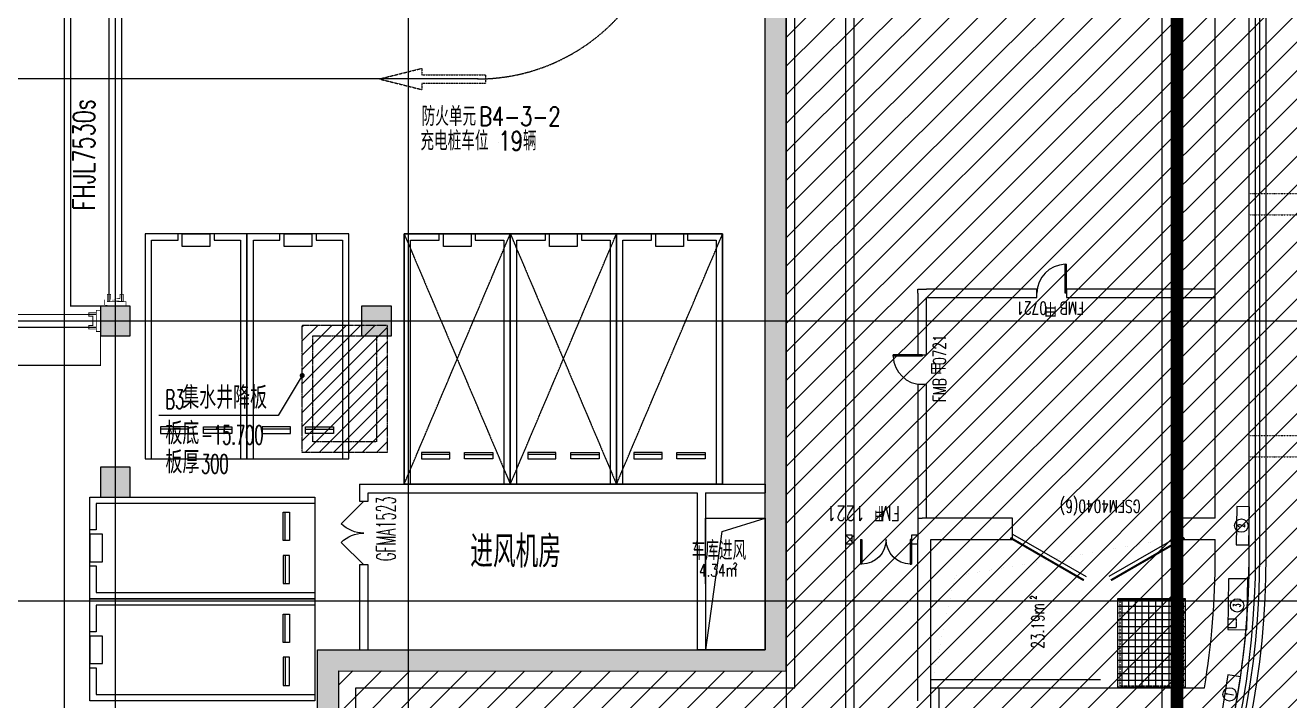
# Model space of a CAD drawing. Extents: x -12047294 to -5625356, y -1456591 to -622873.
# Drawn here: x -5742010 to -5712237, y -743274 to -727359 of the extents above; entities that cross this region are included whole.
import ezdxf
from ezdxf.enums import TextEntityAlignment as Align
from ezdxf.xclip import XClip

# ---------------------------------------------------------------- set-up
doc = ezdxf.new("R2010")
doc.units = 0
doc.header["$LTSCALE"] = 10
doc.header["$MEASUREMENT"] = 0
doc.header["$XCLIPFRAME"] = 2
for name, pattern in [('__DASH', [0.35, 0.25, -0.1]), ('_虚线L', [0.375, 0.25, -0.125]), ('CONTINOUS', [0]), ('DASH', [0.35, 0.25, -0.1]), ('DASHDOT', [1, 0.5, -0.25, 0, -0.25]), ('DASHED', [0.75, 0.5, -0.25]), ('DIVIDE2', [0.625, 0.25, -0.125, 0, -0.125, 0, -0.125]), ('DOTE', [2.4200000000000004, 2, -0.2, 0.02, -0.2])]:
    doc.linetypes.add(name, pattern=pattern)
for name, color, linetype in [('A-15-PKNG-普通车位', 162, 'Continuous'), ('A-15-PKNG-机械车位', 136, 'Continuous'), ('A-COLUMN', 10, 'Continuous'), ('A-COLUMNH', 252, 'Continuous'), ('A-DECORATIVE_装饰板_', 191, 'Continuous'), ('A-DIMLEAD', 130, 'Continuous'), ('A-DITCH_路边沟_', 154, 'Continuous'), ('A-DOORWIN', 151, 'Continuous'), ('A-HOLE', 30, 'Continuous'), ('A-LINE_车行道边线_', 6, 'Continuous'), ('A-STRUCTURE_结构线_', 40, 'CONTINOUS'), ('A-TEXTDOOR', 181, 'Continuous'), ('A-TextRoom', 7, 'Continuous'), ('A-TEXTROOM-AREA', 33, 'Continuous'), ('A-TEXTROOM-报建', 210, 'Continuous'), ('A-TK', 7, 'Continuous'), ('A-WALL', 2, 'Continuous'), ('A-WINDOW_建筑门窗_', 4, 'Continuous'), ('A-卷帘垂壁', 151, 'Continuous'), ('A-吊板', 73, 'DASH'), ('A-车行线', 144, 'DASH'), ('A-风道', 150, 'DASH'), ('A用地红线', 10, 'Continuous'), ('CX-疏散标志指示牌', 120, 'DASH'), ('DOTE', 9, 'DOTE'), ('PUB_HATCH', 252, 'Continuous'), ('S-1灭火器', 4, 'Continuous'), ('S-2消火栓', 6, 'Continuous'), ('S-3泡沫水喷雾', 1, 'Continuous'), ('SPACE', 7, 'Continuous'), ('TF-预留孔', 4, '__DASH'), ('WALL-外', 1, 'Continuous'), ('WINDOW', 4, 'Continuous'), ('WINDOW_TEXT', 135, 'Continuous'), ('给排水提资20181024', 4, 'Continuous'), ('集水沟', 3, 'Continuous')]:
    doc.layers.add(name, color=color, linetype=linetype)
doc.styles.add('_TCH_DIM', font='tjromans.shx', dxfattribs={"width": 0.8, "bigfont": 'tjhztxt.shx'})
doc.styles.add('_TCH_SPACE', font='tjromans.shx', dxfattribs={"height": 5, "bigfont": 'tjhztxt.shx'})
doc.styles.add('_TCH_WINDOW', font='tjromans.shx', dxfattribs={"width": 0.7, "height": 3.5, "bigfont": 'tjhztxt.shx'})
doc.styles.add('SMEDI', font='simplex.shx', dxfattribs={"width": 0.75, "bigfont": 'tjhts.shx'})
doc.styles.add('注解汉字', font='tjromans.shx', dxfattribs={"width": 0.75, "bigfont": 'tjhztxt.shx'})

# ---------------------------------------------------------------- blocks, each defined once
blk = doc.blocks.new('dsadwq$56565')
at = {"layer": 'A-卷帘垂壁', "color": 4, "linetype": 'DASHED', "const_width": 29.99999999999999}
for points in [[(-5476352.410001309, -726523.4281563414), (-5477212.019687376, -726523.354945223), (-5477212.800314902, -733973.3732470609), (-5476352.410001192, -733973.4281580877)], [(-5483712.409928602, -734513.43326815), (-5483712.48313972, -735373.0429542173), (-5476512.464839636, -735373.8235817299), (-5476512.409928609, -734513.4332680178)]]:
    blk.add_lwpolyline(points, dxfattribs=at)
at = {"layer": 'A-卷帘垂壁', "color": 4, "linetype": 'DASHED', "extrusion": (3.91900882e-08, 0, 0.9999999999999992), "const_width": 29.99999999999999}
for points in [[(-5476312.410001253, -726623.4281573882), (-5476312.410001265, -733873.4281580951)], [(-5476012.410001252, -726623.428155305), (-5476012.410001472, -733873.4281580951)]]:
    blk.add_lwpolyline(points, dxfattribs=at)
at = {"layer": 'A-卷帘垂壁', "color": 4, "linetype": 'DASHED', "extrusion": (3.91900882e-08, 0, 0.9999999999999992), "const_width": 18}
for points in [[(-5475912.410001264, -733873.4281563592), (-5476412.410001263, -733873.4281598312), (-5476412.410001264, -733973.428159831), (-5475912.410001264, -733973.4281563571)], [(-5475972.410001264, -733873.4281580951), (-5475972.410001264, -733698.4281580951), (-5476052.410001265, -733698.4281580959), (-5476052.410001265, -733793.4281580951), (-5476272.410001265, -733793.4281580942), (-5476272.410001264, -733698.4281580942), (-5476352.410001265, -733698.4281580942), (-5476352.410001266, -733873.4281580951)]]:
    blk.add_lwpolyline(points, close=True, dxfattribs=at)
at = {"layer": 'A-卷帘垂壁', "color": 4, "linetype": 'DASHED', "extrusion": (0, 3.91900882e-08, 0.9999999999999992), "const_width": 29.99999999999999}
for points in [[(-5483612.409929638, -734173.4332680933), (-5476612.409928602, -734173.4332682991)], [(-5483612.409927555, -734473.4332680942), (-5476612.409928602, -734473.4332680913)]]:
    blk.add_lwpolyline(points, dxfattribs=at)
at = {"layer": 'A-卷帘垂壁', "color": 4, "linetype": 'DASHED', "extrusion": (0, 3.91900882e-08, 0.9999999999999992), "const_width": 18}
for points in [[(-5476612.409928602, -734133.4332680913), (-5476787.409928602, -734133.4332680913), (-5476787.409928602, -734213.4332680913), (-5476692.409928602, -734213.4332680922), (-5476692.409928602, -734433.4332680922), (-5476787.409928602, -734433.4332680905), (-5476787.409928602, -734513.4332680913), (-5476612.409928602, -734513.4332680922)], [(-5476612.409930338, -734073.4332680905), (-5476612.409926866, -734573.4332680895), (-5476512.409926867, -734573.4332680905), (-5476512.409930339, -734073.4332680905)]]:
    blk.add_lwpolyline(points, close=True, dxfattribs=at)
at = {"layer": 'A-TEXTDOOR', "color": 4, "style": '_TCH_WINDOW', "width": 0.7058823529411766}
blk.add_text('FHJL7530s', height=509.9999999999998, rotation=90, dxfattribs=at).set_placement((-5476648.612328242, -731720.08249236, -4.02088131612e-05))
blk = doc.blocks.new('car-0')
for p, q in [((-1.164153e-10, -5299.999999998138, -99.99999999999872), (-1.164153e-10, 2.7939677e-09, -99.99999999999872)), ((-1.164153e-10, 2.7939677e-09, -99.99999999999872), (2400.000000000815, 1.8626451e-09, -99.99999999999872)), ((2400.000000000815, 1.8626451e-09, -99.99999999999872), (2399.999999999884, -5299.999999997206, -99.99999999999872)), ((149.9999985041795, -2.4707987905e-06, -99.99999999999872), (149.9999985051108, -5150.00000247173, -99.99999999999872)), ((2249.99999850418, -5150.00000247173, -99.99999999999872), (2249.99999850418, -2.4707987905e-06, -99.99999999999872)), ((359.9999985060422, -750.0000024707988, -99.99999999999872), (359.9999985051109, -600.0000024707987, -99.99999999999872)), ((359.9999985051109, -600.0000024707987, -99.99999999999872), (1024.999998506042, -600.0000024717301, -99.99999999999872)), ((1024.999998505111, -700.0000024726614, -99.99999999999872), (359.9999985051109, -700.0000024726614, -99.99999999999872)), ((1024.999998506042, -750.0000024707988, -99.99999999999872), (359.9999985060422, -750.0000024707988, -99.99999999999872)), ((1024.999998506042, -600.0000024717301, -99.99999999999872), (1024.999998506042, -750.0000024707988, -99.99999999999872)), ((2040.726919586654, -600.0000024717301, -99.99999999999872), (1375.726919586654, -600.0000024717301, -99.99999999999872)), ((1375.726919586654, -600.0000024717301, -99.99999999999872), (1375.726919585722, -750.0000024707988, -99.99999999999872)), ((1375.726919585722, -700.0000024726614, -99.99999999999872), (2040.726919585722, -700.0000024717302, -99.99999999999872)), ((1375.726919585722, -750.0000024707988, -99.99999999999872), (2040.726919586654, -750.0000024717302, -99.99999999999872)), ((2040.726919586654, -750.0000024717302, -99.99999999999872), (2040.726919586654, -600.0000024717301, -99.99999999999872)), ((875.3634590458822, -5000.000002470798, -99.99999999999872), (875.3634590458822, -5300.00000247173, -99.99999999999872)), ((1525.363459045882, -5000.000002470798, -99.99999999999872), (875.3634590458822, -5000.000002470798, -99.99999999999872)), ((1525.363459045882, -5300.00000247173, -99.99999999999872), (1525.363459045882, -5000.000002470798, -99.99999999999872)), ((2399.999999999884, -5299.999999997206, -99.99999999999872), (-1.164153e-10, -5299.999999998138, -99.99999999999872)), ((149.9999985051108, -5150.00000247173, -99.99999999999872), (775.3634590458822, -5150.000002470799, -99.99999999999872)), ((775.3634590458822, -5150.000002470799, -99.99999999999872), (775.363459044951, -5299.99999999907, -99.99999999999872)), ((875.3634590458822, -5300.00000247173, -99.99999999999872), (1525.363459045882, -5300.00000247173, -99.99999999999872)), ((1625.363459045882, -5300.000002470799, -99.99999999999872), (1625.363459046814, -5150.00000247173, -99.99999999999872)), ((1625.363459046814, -5150.00000247173, -99.99999999999872), (2249.99999850418, -5150.00000247173, -99.99999999999872))]:
    blk.add_line(p, q)
blk = doc.blocks.new('二层机械车库')
at = {"layer": 'A-15-PKNG-机械车位'}
for p, q in [((-1.0263174772e-06, -100.0000304556452), (1.0384246707e-06, -7600.000030454715)), ((-3.7252903e-09, -100), (5899.999999997206, -100.0000609112903)), ((-2.75848433375e-05, -2600.000000000932), (-3.7252903e-09, -100)), ((5899.999909906648, -100.0000304556452), (-1.0263174772e-06, -100.0000304556452)), ((5750.000000746922, -250.0000606831163), (7.459893823e-07, -250.000001495704)), ((5749.999993568287, -924.6366001414134), (5750.000000746922, -250.0000606831163)), ((5899.999911971391, -7600.000030454715), (5899.999909906648, -100.0000304556452)), ((5899.999999997206, -100.0000609112903), (5899.999972415157, -2600.000060910359)), ((749.9999983413145, -510.2730890335514), (599.9999983413145, -510.2730873096734)), ((599.9999983413145, -510.2730873096734), (599.9999906988813, -1175.273087309673)), ((699.9999907026069, -1175.273088459857), (699.9999983450398, -510.2730884607881)), ((749.9999906988813, -1175.273089033551), (749.9999983413145, -510.2730890335514)), ((599.9999906988813, -1175.273087309673), (749.9999906988813, -1175.273089033551)), ((5899.999992419965, -1024.636601865291), (5599.999992419034, -1024.636598417535)), ((5599.999992419034, -1024.636598417535), (5599.999984948897, -1674.636598417535)), ((5899.999993568286, -924.6366018662227), (5749.999993568287, -924.6366001414134)), ((5899.999984948895, -1674.636601866223), (5899.999992419965, -1024.636601865291)), ((599.9999790256843, -2190.000008391217), (599.9999866681172, -1525.000008391216)), ((599.9999866681172, -1525.000008391216), (749.9999866681172, -1525.000010116026)), ((699.9999866718426, -1525.000009542331), (699.9999790294095, -2190.0000095414)), ((749.9999866681172, -1525.000010116026), (749.9999790247529, -2190.000010115094)), ((5599.999984948897, -1674.636598417535), (5899.999984948895, -1674.636601866223)), ((5749.999976612627, -2450.000060682185), (5749.999983799644, -1774.636600142345)), ((5749.999983799644, -1774.636600142345), (5899.99998132605, -1774.636601866223)), ((749.9999790247529, -2190.000010115094), (599.9999790256843, -2190.000008391217)), ((-5.83278015256e-05, -5099.999939090107), (-3.07457521558e-05, -2599.999939089176)), ((-2.33873724937e-05, -2450.000001496635), (5749.999976612627, -2450.000060682185)), ((-3.07457521558e-05, -2599.999939089176), (5899.999969254248, -2600.000000000466)), ((5899.999972415157, -2600.000060910359), (-2.75848433375e-05, -2600.000000000932)), ((5899.999969254248, -2600.000000000466), (5899.999941672198, -5099.999999999535)), ((5749.999970003963, -2749.999999772292), (-2.99960374832e-05, -2749.99994058488)), ((5749.999962825328, -3424.636539230589), (5749.999970003963, -2749.999999772292)), ((749.9999675983563, -3010.273028122727), (599.9999675983562, -3010.273026398849)), ((599.9999675983562, -3010.273026398849), (599.9999599568545, -3675.273026398849)), ((699.9999599596484, -3675.273027549032), (699.9999676020816, -3010.273027549964)), ((749.9999599568546, -3675.273028122727), (749.9999675983563, -3010.273028122727)), ((5899.999961677006, -3524.636540954467), (5599.999961677006, -3524.636537506711)), ((5599.999961677006, -3524.636537506711), (5599.999954205938, -4174.63653750671)), ((5899.99996282533, -3424.636540955398), (5749.999962825328, -3424.636539230589)), ((5899.999954205938, -4174.636540955398), (5899.999961677006, -3524.636540954467)), ((599.9999599568545, -3675.273026398849), (749.9999599568546, -3675.273028122727)), ((599.9999482827261, -4689.999947480392), (599.9999559251592, -4024.999947480392)), ((599.9999559251592, -4024.999947480392), (749.9999559260906, -4024.999949205201)), ((699.9999559288844, -4024.999948631506), (699.9999482864514, -4689.999948630575)), ((749.9999559260906, -4024.999949205201), (749.9999482827261, -4689.99994920427)), ((5599.999954205938, -4174.63653750671), (5899.999954205938, -4174.636540955398)), ((5749.999945869669, -4949.99999977136), (5749.999953056686, -4274.63653923152)), ((5749.999953056686, -4274.63653923152), (5899.999950583093, -4274.636540955396)), ((749.9999482827261, -4689.99994920427), (599.9999482827261, -4689.999947480392)), ((-5.41303306818e-05, -4949.999940585812), (5749.999945869669, -4949.99999977136)), ((5899.999941672198, -5099.999999999535), (-5.83278015256e-05, -5099.999939090107)), ((-6.14887103438e-05, -5099.999999999068), (5899.999938511291, -5100.000060910359)), ((-8.90707597136e-05, -7600), (-6.14887103438e-05, -5099.999999999068)), ((5749.999939261936, -5250.000060682185), (-6.07389956713e-05, -5250.000001494773)), ((5749.9999320833, -5924.636600140482), (5749.999939261936, -5250.000060682185)), ((5899.999938511291, -5100.000060910359), (5899.999910930173, -7600.000060909428)), ((749.999936855398, -5510.273089032621), (599.999936855398, -5510.273087308743)), ((599.999936855398, -5510.273087308743), (599.9999292138964, -6175.273087308741)), ((699.9999292166902, -6175.273088458925), (699.9999368600547, -5510.273088459857)), ((749.9999292138963, -6175.273089032621), (749.999936855398, -5510.273089032621)), ((5899.9999320833, -5924.636601865291), (5749.9999320833, -5924.636600140482)), ((599.9999292138964, -6175.273087308741), (749.9999292138963, -6175.273089032621)), ((5899.99993093405, -6024.636601864361), (5599.99993093405, -6024.636598416604)), ((5599.99993093405, -6024.636598416604), (5599.999923462979, -6674.636598416604)), ((5899.999923463911, -6674.636601865292), (5899.99993093405, -6024.636601864361)), ((599.9999175397678, -7190.000008390284), (599.9999251831323, -6525.000008390284)), ((599.9999251831323, -6525.000008390284), (749.9999251831323, -6525.000010115094)), ((699.9999251859263, -6525.0000095414), (699.9999175444244, -7190.000009540468)), ((749.9999251831323, -6525.000010115094), (749.9999175397679, -7190.000010114162)), ((5599.999923462979, -6674.636598416604), (5899.999923463911, -6674.636601865292)), ((5749.999915127642, -7450.000060681253), (5749.99992231466, -6774.636600141414)), ((5749.99992231466, -6774.636600141414), (5899.999919841066, -6774.636601865292)), ((749.9999175397679, -7190.000010114162), (599.9999175397678, -7190.000008390284)), ((-8.48732888699e-05, -7450.000001495704), (5749.999915127642, -7450.000060681253)), ((5899.999910930173, -7600.000060909428), (-8.90707597136e-05, -7600)), ((1.0384246707e-06, -7600.000030454715), (5899.999911971391, -7600.000030454715))]:
    blk.add_line(p, q, dxfattribs=at)
at = {"layer": 'A-15-PKNG-机械车位', "linetype": 'DASH'}
for p, q in [((2.44220718741e-05, -2600.000000000932), (5900, -100.0000609112903)), ((5899.999972417951, -5100.000060910359), (0, -2600)), ((2.44220718741e-05, -5100.000000000932), (5900, -2600.00006091129)), ((5899.999972417951, -7600.000060910359), (0, -5100)), ((2.44220718741e-05, -7600.000000000931), (5900, -5100.000060911289))]:
    blk.add_line(p, q, dxfattribs=at)
blk = doc.blocks.new('dFASDWA$Wfdf3')
at = {"layer": 'A-15-PKNG-普通车位', "xscale": -1, "rotation": 180}
for p in [(2148510.657194982, -2200.011072469409, 100.0000000000411), (2150910.657194986, -2200.011072469293, 100.0000000000411)]:
    blk.add_blockref('car-0', p, dxfattribs=at)
at = {"layer": 'A-15-PKNG-普通车位', "rotation": 270}
for p in [(2152510.657194999, -3100.00224891759, 99.99999999999872), (2152510.657194999, -5500.002248917589, 99.99999999999872)]:
    blk.add_blockref('car-0', p, dxfattribs=at)
at = {"layer": 'A-15-PKNG-机械车位', "xscale": -1, "rotation": 270}
blk.add_blockref('二层机械车库', (2162210.657360174, -2800.011044889922), dxfattribs=at)
blk = doc.blocks.new('fdfADQW$#fdF3R')
at = {"layer": 'A-COLUMNH'}
for points in [[(10200657.13430508, -2157709.363437673), (10201157.13421685, -2158209.375191572), (10201157.14051161, -2122509.099850811), (10200657.14059985, -2122009.09985096)], [(10190120.95971275, -2168318.522570663), (10190620.96675956, -2168818.170587509), (10190620.81712876, -2158209.127503932), (10190120.81007682, -2157709.115749866)], [(10190120.81007682, -2157709.115749866), (10190620.81712876, -2158209.127503932), (10201157.13421685, -2158209.375191572), (10200657.13430508, -2157709.363437673)]]:
    blk.add_hatch(color=256, dxfattribs=at).paths.add_polyline_path(points)
at = {"layer": 'WALL-外'}
for p, q in [((10200657.13430508, -2157709.363437673), (10200657.14059985, -2122009.09985096)), ((10201157.13421685, -2158209.375191572), (10201157.14051161, -2122509.099850811)), ((10190120.95971275, -2168318.522570663), (10190120.81007682, -2157709.115749866)), ((10190120.81007682, -2157709.115749866), (10200657.13430508, -2157709.363437673)), ((10190620.96675956, -2168818.170587509), (10190620.81712876, -2158209.127503932)), ((10190620.81712876, -2158209.127503932), (10201157.13421685, -2158209.375191572))]:
    blk.add_line(p, q, dxfattribs=at)
blk = doc.blocks.new('A$C08C4793D')
at = {"layer": 'A-车行线', "ltscale": 2}
for p, q in [((-0.0001189498580061, 2499.999979668996), (249.999881050142, 2499.999979668996)), ((249.999881050142, 2499.999979668996), (249.999881050142, -2.03311210498e-05)), ((583.3332143834559, 2499.999979668996), (833.3332143834558, 2499.999979668996)), ((583.3332143834559, 2499.999979668996), (583.3332143834559, -2.03311210498e-05)), ((249.999881050142, -2.03311210498e-05), (583.3332143834559, -2.03311210498e-05))]:
    blk.add_line(p, q, dxfattribs=at)
for points in [[(416.6665477167698, 4166.666646335507), (-0.0001189498580061, 2499.999979668996)], [(416.6665477167698, 4166.666646335507), (833.3332143834558, 2499.999979668996)]]:
    blk.add_lwpolyline(points, dxfattribs=at)
blk = doc.blocks.new('dASDASEWQ%$555443')
at = {"layer": 'A-车行线', "ltscale": 5}
for p, q in [((2426539.941656535, 6750.412827970927), (2391712.229235186, 6750.412802115083)), ((2427022.063314284, 5250.412827956256), (2427022.063314497, 5250.41282795649))]:
    blk.add_line(p, q, dxfattribs=at)
blk.add_arc((2426522.062686521, 11250.41282797232, 47.98606341935214), 4499.999999999999, 270, 359.9999999866596, dxfattribs=at)
at = {"layer": 'A-车行线', "extrusion": (0, 0, -1), "xscale": 0.6000060000660608, "yscale": 0.6000060000660608, "zscale": -0.6000060000660608, "rotation": 270}
blk.add_blockref('A$C08C4793D', (-2426713.27854241, 7000.408145864378, 204.1030841813687), dxfattribs=at)
blk = doc.blocks.new('水喷雾')
at = {"layer": 'CX-疏散标志指示牌'}
blk.add_lwpolyline([(-550, 450), (-550, 250), (-350, 250), (-350, 450), (-550, 450)], dxfattribs=at)
at = {"layer": 'S-3泡沫水喷雾'}
blk.add_lwpolyline([(-600, 0), (600, 0), (600, 450), (-600, 450)], close=True, dxfattribs=at)
blk.add_circle((-27.0201763510704, 241.4709748849273), 157.5, dxfattribs=at)
at = {"layer": 'S-3泡沫水喷雾', "style": 'SMEDI', "width": 1.071428571428571}
blk.add_text('3', height=169.0467390989841, dxfattribs=at).set_placement((-69.2818611258164, 156.9476053354352), (15.24150842367562, 156.9476053354352), align=Align.FIT)
blk = doc.blocks.new('灭火器')
at = {"layer": 'S-1灭火器'}
blk.add_lwpolyline([(-450, 0), (450, 0), (450, 300), (-450, 300)], close=True, dxfattribs=at)
blk.add_circle((1.433030754327774, 186.1360360011458), 157.5, dxfattribs=at)
at = {"layer": 'S-1灭火器', "style": 'SMEDI', "width": 1.928571428571429}
blk.add_text('1', height=179.9333980829149, dxfattribs=at).set_placement((-27.48483679471212, 96.16933695968835), (30.35089830336769, 96.16933695968835), align=Align.FIT)
blk = doc.blocks.new('消火栓')
at = {"layer": 'S-2消火栓'}
blk.add_lwpolyline([(-450, 0), (450, 0), (450, 300), (-450, 300)], close=True, dxfattribs=at)
blk.add_circle((1.433030724525452, 186.1360360011458), 157.5, dxfattribs=at)
at = {"layer": 'S-2消火栓', "style": 'SMEDI', "width": 1.071428571428571}
blk.add_text('2', height=169.0467390989841, dxfattribs=at).set_placement((-40.82865405022055, 101.6126664516538), (43.69471549927147, 101.6126664516538), align=Align.FIT)
blk = doc.blocks.new('$DorLib2D$00000002')
for p, q in [((-0.5, -1e-16), (-0.5000000000000007, 0.4875)), ((-0.4750000000000007, 0.4875), (-0.5000000000000007, 0.4875)), ((-0.475, 0), (-0.4750000000000007, 0.4875)), ((0.475, 0), (0.4750000000000007, 0.4875)), ((0.4750000000000007, 0.4875), (0.5000000000000007, 0.4875)), ((0.5, -1e-16), (0.5000000000000007, 0.4875)), ((-0.5, -1e-16), (-0.475, 0)), ((0.5, -1e-16), (0.475, 0))]:
    blk.add_line(p, q)
at = {"lineweight": 13}
for centre, start, end in [((-0.4875, 0), 0, 88.53071641864632), ((0.4875, 0), 91.46928358135372, 180)]:
    blk.add_arc(centre, 0.4875, start, end, dxfattribs=at)
blk = doc.blocks.new('$DorLib2D$00000207')
at = {"color": 0}
for p, q in [((-0.5000000000014211, 0.0312500000003011), (-0.0669872981058921, 0.2812500000022036)), ((0.5000000000075513, 0.0312500000017275), (0.0669872981120232, 0.2812500000036309))]:
    blk.add_line(p, q, dxfattribs=at)
at = {"color": 0, "const_width": 0.0125}
for points in [[(-0.5125000000014195, 0.0529006350949084), (-0.079487298105918, 0.3029006350968206)], [(0.5125000000075497, 0.0529006350963348), (0.07948729811205, 0.3029006350982462)]]:
    blk.add_lwpolyline(points, dxfattribs=at)
blk = doc.blocks.new('$DorLib2D$00000001')
for p, q in [((0.45, 0.975), (0.5000000000000002, 0.975)), ((0.45, 0), (0.45, 0.975)), ((0.5, 0), (0.5, 0.975)), ((0.5, 0), (0.45, 0))]:
    blk.add_line(p, q)
at = {"lineweight": 13}
blk.add_arc((0.475, 0), 0.975, 91.46928358135379, 180, dxfattribs=at)
blk = doc.blocks.new('FDFe23wdwd3234')
h = blk.add_hatch()
h.set_pattern_fill('NET', color=156, scale=50, angle=-89.9999999998118, style=0)
h.set_pattern_definition([(270, (346317.4588642856, -1447640.98959714), (158.75, 5.214731e-10), []), (360, (346317.4588642856, -1447640.98959714), (-5.21466e-10, 158.75), [])])
h.paths.add_polyline_path([(73599.32630601339, 10399.85097372951), (75199.3392619621, 10399.85097372206), (75199.339261977, 12499.83802112238), (73599.87048972957, 12500.25242040353)])
at = {"layer": 'A-DECORATIVE_装饰板_', "color": 156}
blk.add_lwpolyline([(56949.27717526072, -6400.140978231561, 0.4142236999320196), (76849.27977400832, 13499.8616547198), (76849.27975438349, 51724.02760562534)], format="xyb", dxfattribs=at)
at = {"layer": 'A-DITCH_路边沟_', "color": 156}
blk.add_lwpolyline([(77099.27974398246, 13499.84655792126), (77099.27972365728, 51724.01512814546)], dxfattribs=at)
blk.add_lwpolyline([(56949.27974130773, -6650.153454448562, 0.4142135625325925), (77099.27974398246, 13499.84655791754, 0.4142135625325925)], format="xyb", dxfattribs=at)
at = {"layer": 'A-LINE_车行道边线_', "color": 156}
blk.add_lwpolyline([(76949.27974398246, 13499.84655784117), (76949.27972365731, 51724.01512806536)], dxfattribs=at)
blk.add_lwpolyline([(56949.27974132263, -6500.153454448562, 0.4142135625325482), (76949.27974398246, 13499.84655784117)], format="xyb", dxfattribs=at)
at = {"layer": 'A-STRUCTURE_结构线_', "color": 156}
for p, q in [((65999.33926193973, 13899.85097291926), (65999.33926184662, 31000.44112113188)), ((67199.33926193975, 13899.85097292484), (67199.33926184662, 31000.44112113561)), ((75899.2797396984, 19700.44146136474), (75899.27973193862, 31000.44112093258)), ((76699.2797396984, 19700.44146177266), (76699.27973193862, 31000.4411213405)), ((67199.33926196955, 9199.850973733237), (67199.33926189505, 28099.85097372578)), ((68899.33926208131, 19700.44146156777), (68899.33926208131, 19800.44145923573)), ((68899.33926208131, 19800.44145923573), (69099.33926208131, 19800.44145923573)), ((68899.33926208131, 19700.44146156777), (68899.33926207387, 18249.85097533883)), ((71699.30949371867, 19800.44146167021), (69099.3392696064, 19800.44146164227)), ((69099.3392696064, 19800.44146164227), (69099.33926208131, 19800.44145923573)), ((71699.30949371867, 19600.44146160315), (71699.30949371867, 19800.44146167021)), ((75899.27973965369, 19800.44146164227), (72399.30949372612, 19800.44146167021)), ((72399.30949372612, 19800.44146167021), (72399.30949372612, 19600.44146160315)), ((75899.27974340133, 14399.85097384499), (75899.2797396984, 19700.44146136474)), ((76699.27974344604, 14199.85097394371), (76699.2797396984, 19700.44146177266)), ((69099.33926212601, 18249.85097533883), (69099.33926205896, 19600.44146161619)), ((69099.33926205896, 19600.44146161619), (71699.30949371867, 19600.44146160315)), ((72399.30949372612, 19600.44146160315), (75899.2797397431, 19600.44146161806)), ((68899.33926207387, 18249.85097533883), (69099.33926212601, 18249.85097533883)), ((69099.33926211856, 17549.85097411694), (68899.33926206641, 17549.85097412066)), ((68899.33926206641, 17549.85097412066), (68899.33926205896, 14399.85096509987)), ((69099.3392619919, 14399.85096509987), (69099.33926211856, 17549.85097411694)), ((68899.33926205896, 14399.85096509987), (68999.33926196955, 14399.85097374068)), ((68899.33926205896, 14399.85096509987), (68899.33926205151, 13899.85096487822)), ((71124.33925715648, 14399.85097379843), (68999.33926196955, 14399.85097374068)), ((71124.33925715648, 13899.85097380215), (71124.33925715648, 14399.85097379843)), ((75899.27974340133, 14399.85097384499), (75124.33925714903, 14399.85097385989)), ((75124.33925714903, 14399.85097385989), (75124.33925714903, 13899.85097380215)), ((67349.07190524321, 13999.85097317444), (67199.33926202916, 13999.85097294347)), ((67349.07190524321, 13799.85097275721), (67349.07190524321, 13999.85097317444)), ((68899.33926202916, 13999.85097294347), (68749.07190524321, 13999.85097317444)), ((68749.07190524321, 13999.85097317444), (68749.07190524321, 13799.85097275721)), ((76699.2797467541, 13499.50478135841), (76699.27974344604, 14199.85097394371)), ((65999.3392618876, 10399.85098497243), (65999.33926193973, 13899.85097291926)), ((67199.33926204406, 9199.850984935185), (67199.33926193975, 13899.85097292484)), ((67199.33926202916, 13799.8509729472), (67349.07190524321, 13799.85097275721)), ((68749.07190524321, 13799.85097275721), (68899.33926202916, 13799.8509729472)), ((68899.33926205151, 13899.85096487822), (68899.33926241657, 13899.85096487822)), ((68899.33926196955, 13899.85097292112), (68899.33926241657, 13899.85096487822)), ((68899.33926202916, 10099.85097361775), (68899.33926196955, 13899.85097292112)), ((69199.33926159702, 13899.85097377794), (71124.33925715648, 13899.85097380215)), ((69199.33926196955, 13899.85097292112), (69199.33926159702, 13899.85097377794)), ((69199.33926182799, 10399.85097374068), (69199.33926196955, 13899.85097292112)), ((75124.33925714903, 13899.85097380215), (75899.2797441613, 13899.85097377794)), ((75899.2797467541, 13499.50478094863), (75899.2797441613, 13899.85097377794)), ((55663.03705282323, 10399.85096866311), (61163.03530605696, 10399.85098486067)), ((55663.03705429099, 299.8509834376164), (55663.03705282323, 10399.85096866311)), ((61163.03530955872, 10399.85098486067), (65999.3392618876, 10399.85098497243)), ((69199.33926182799, 10399.85097374068), (75644.0509911608, 10399.85097372206))]:
    blk.add_line(p, q, dxfattribs=at)
blk.add_lwpolyline([(56949.27977101317, -6250.140978253912, 0.414223699931941), (76699.27977402322, 13499.85905871587), (76699.27975438349, 51724.02760554897)], format="xyb", dxfattribs=at)
blk.add_lwpolyline([(75399.3392619323, 13899.85097375558), (75899.27974371426, 13899.85097376303)], dxfattribs=at)
for centre, radius, start, end in [((56949.62150824628, 13499.5047712666), 18949.65823850733, 350.5856486910019, 0), ((56949.62150824628, 13499.5047712666), 19749.65823850843, 350.1814946723539, 0), ((56949.62150817177, 13499.50477126473), 19749.65823858145, 333.1538659442868, 350.1814946723539)]:
    blk.add_arc(centre, radius, start, end, dxfattribs=at)
at = {"layer": 'A-风道', "color": 156, "linetype": 'DIVIDE2'}
for p, q in [((76699.27976845017, 22049.87102556275), (80749.27971958928, 22049.87102760608)), ((76699.27976870352, 21549.87102556275), (81249.27971852385, 21549.87102785753)), ((76699.27969927901, 16350.04641686613), (86767.82741140388, 16350.04641810292)), ((76699.2797725629, 16349.87102547521), (78999.27977222763, 16349.87102663563)), ((76699.27969954723, 15850.04641686799), (78499.2797725629, 15850.04641708964)), ((76699.27977282368, 15849.87102547521), (78499.2797725629, 15849.87102638418))]:
    blk.add_line(p, q, dxfattribs=at)
at = {"layer": 'TF-预留孔', "color": 156, "const_width": 0.4}
blk.add_lwpolyline([(74799.3392619621, 13899.85097368108), (74799.3392619621, 10399.85097374441), (69199.33926196955, 10399.85097373323), (69199.33926196955, 13899.85097367363)], close=True, dxfattribs=at)
blk.add_lwpolyline([(69199.33926196955, 10399.85097373323), (69771.63043270072, 13036.77856088476), (74799.3392619621, 13899.85097368108)], dxfattribs=at)
at = {"layer": '给排水提资20181024', "color": 156, "ltscale": 0.5}
for p, q in [((67399.33926801197, 9199.850984972436), (67399.33926180191, 43700.44112250651)), ((67199.33926722221, 13799.85097296582), (67394.62758838943, 13999.85097306082)), ((67199.33926753514, 13999.85097305523), (67394.52050415987, 13799.850972977))]:
    blk.add_line(p, q, dxfattribs=at)
for points in [[(67399.33926801197, 9199.850984942632), (69199.33926196955, 9199.850984942632), (69199.339261977, 10599.85097377794), (73199.32601065747, 10599.85097373696)], [(69399.33926196955, 8999.850984942634), (69399.339261977, 10399.85097377049), (73199.32601065747, 10399.85097372951)]]:
    blk.add_lwpolyline(points, dxfattribs=at)
at = {"layer": '集水沟', "color": 156}
blk.add_lwpolyline([(73599.32630601339, 10399.85097372951), (75199.3392619621, 10399.85097372206), (75199.339261977, 12499.83802112238), (73599.87048972957, 12500.25242040353)], close=True, dxfattribs=at)
at = {"layer": '集水沟', "color": 156, "linetype": '_虚线L'}
blk.add_lwpolyline([(73649.3392619621, 10449.85097372951), (75149.3392619621, 10449.85097372206), (75149.339261977, 12449.85097372206), (73649.85753376594, 12450.23946780385), (73649.33910570852, 10449.247866333)], dxfattribs=at)
at = {"layer": 'A-WINDOW_建筑门窗_', "color": 156, "xscale": -1200, "yscale": 1200, "zscale": 200, "rotation": 180}
blk.add_blockref('$DorLib2D$00000002', (68149.07190538477, 13899.85097292484), dxfattribs=at)
at = {"layer": 'S-1灭火器', "color": 156, "rotation": 80.8493026289299}
blk.add_blockref('灭火器', (76420.6272701975, 10219.09936793195, 6989.431907431328), dxfattribs=at)
at = {"layer": 'S-2消火栓', "color": 156, "rotation": 89.15669053008652}
blk.add_blockref('消火栓', (76699.2793791797, 14221.10668301629), dxfattribs=at)
at = {"layer": 'S-3泡沫水喷雾', "color": 156, "rotation": 89.15669053008706}
blk.add_blockref('水喷雾', (76654.54479721002, 12369.0993681536, -794.3779093490139), dxfattribs=at)
at = {"layer": 'WINDOW', "color": 156, "xscale": 700, "yscale": 700, "zscale": 700}
blk.add_blockref('$DorLib2D$00000001', (72049.30949456802, 19700.44146156777), dxfattribs=at)
at = {"layer": 'WINDOW', "color": 156, "xscale": 700, "yscale": 700, "zscale": 700, "rotation": 90}
blk.add_blockref('$DorLib2D$00000001', (68999.33926205894, 17899.85097432369), dxfattribs=at)
at = {"layer": 'WINDOW', "color": 156}
ref = blk.add_blockref('$DorLib2D$00000207', (73124.33925722353, 14149.85097374068), dxfattribs=dict(at, xscale=4000, yscale=4000, zscale=-4000, rotation=180))
ref.add_attrib('A', 'GSFM4040(6)', (74144.33925722353, 14828.49608031334), dxfattribs={"layer": 'WINDOW_TEXT', "height": 297.5, "rotation": 180, "style": '_TCH_WINDOW', "width": 0.7058823529411766})
at = {"layer": 'SPACE', "color": 156, "style": '_TCH_SPACE', "width": 0.7058823529411766}
for s, height, p in [('2', 148.75, (71693.29612842016, 12486.68591343285)), ('23.19m', 297.5, (71868.29612842016, 11326.68591343285))]:
    blk.add_text(s, height=height, rotation=90, dxfattribs=at).set_placement(p)
at = {"layer": 'WINDOW_TEXT', "color": 156}
for s, height, rotation, style, width, p in [('0721', 297.5, 180, '_TCH_WINDOW', 0.7058823529411766, (71936.43715414964, 19495.54635667149)), ('FMB', 297.5, 180, '_TCH_WINDOW', 0.7058823529411766, (72812.18183500133, 19495.54635667149)), ('0721', 297.5, 90, '_TCH_WINDOW', 0.7058823529411766, (69554.23436695151, 18012.72331474768)), ('FMB', 297.5, 90, '_TCH_WINDOW', 0.7058823529411766, (69554.23436695151, 17136.97863389598)), ('1221', 350, 180, 'SMEDI', 0.75, (67651.21426192485, 14687.35097288573)), ('甲', 350, 180, 'SMEDI', 0.75, (68113.71426192485, 14687.35097288573)), ('FM', 350, 180, 'SMEDI', 0.75, (68481.21426192483, 14687.35097288573))]:
    blk.add_text(s, height=height, rotation=rotation, dxfattribs=dict(at, style=style, width=width)).set_placement(p)
at = {"layer": 'WINDOW_TEXT', "color": 156, "style": '_TCH_WINDOW'}
for rotation, p in [(180, (72182.18183500133, 19495.54635667149)), (90, (69554.23436695151, 17766.97863389598))]:
    blk.add_text('甲', height=337.5886524822695, rotation=rotation, dxfattribs=at).set_placement(p)
blk = doc.blocks.new('$DorLib2D$00000116')
at = {"color": 0}
for p, q in [((-0.4999999999999929, 7.1e-15), (-0.146446609406766, 0.353553390593234)), ((0.5000000000000071, 7.1e-15), (0.1464466094067731, 0.353553390593234))]:
    blk.add_line(p, q, dxfattribs=at)
for centre, radius, start, end in [((-0.4999999999984653, 4.832e-13), 0.4999999999984674, 0, 45), ((0.4999999999977512, 9.059e-13), 0.4999999999976599, 135, 180)]:
    blk.add_arc(centre, radius, start, end, dxfattribs=at)
blk = doc.blocks.new('_FZH')
blk.add_lwpolyline([(-0.5, -0.5), (0.5, -0.5), (0.5, 0.5), (-0.5, 0.5)], close=True)
at = {"layer": 'PUB_HATCH'}
blk.add_solid([(-0.5, -0.5), (0.5, -0.5), (-0.5, 0.5), (0.5, 0.5)], dxfattribs=at)

msp = doc.modelspace()

# ---------------------------------------------------------------- hatches: boundary and pattern name
at = {"layer": 'A-TEXTROOM-报建'}
h = msp.add_hatch(dxfattribs=at)
h.set_pattern_fill('ANSI31', color=156, scale=300)
h.set_pattern_definition([(45, (6459.619394076987, 6.519258000000002e-09), (-336.7596045400932, 336.7596045400933), [])])
edge = h.paths.add_edge_path(flags=16)
edge.add_arc((-5789890.132327908, -733372.8536264246), 19800.26091907911, 180.000016833296, 210.3318238795437)
edge.add_line((-5806980.038232072, -743372.1260324741), (-5798690.907261609, -743374.9611157838))
edge.add_arc((-5798679.070719592, -768353.958319008), 24979.00000765464, 71.82958844638591, 90.02715016320337, ccw=False)
edge.add_arc((-5798679.070721, -768353.9583170724), 24979.00000625385, 46.40636196379961, 71.82958844193843, ccw=False)
edge.add_arc((-5761511.422679141, -729209.4340286279), 29000.00000031417, 226.5507286022982, 235.7234438162405)
edge.add_line((-5777843.874263518, -753172.9693534138), (-5734626.487033113, -753172.359811897))
edge.add_line((-5734626.487033113, -753172.359811897), (-5734626.636527522, -742572.9868038807))
edge.add_line((-5734626.636527522, -742572.9868038807), (-5724090.313392124, -742573.2344917456))
edge.add_line((-5724090.313392124, -742573.2344917456), (-5724090.313392124, -706872.9591507564))
edge.add_line((-5724090.313392124, -706872.9591507564), (-5715090.371727741, -706872.9591508756))
edge.add_line((-5715090.371727741, -706872.9591508756), (-5715090.371727741, -697848.8849369201))
edge.add_arc((-5806750.55763579, -701974.8211650274), 91753.00011692576, 2.577337801971878, 4.963321135910387)
edge.add_arc((-5757072.824562837, -697881.7616733047), 41907.99999741253, 5.264520637321024, 17.98610178371848)
edge.add_arc((-5817479.256922604, -718426.1172133742), 105710.0000022338, 18.46725138437174, 21.43718532617446)
edge.add_arc((-5747881.983786687, -689052.1980597104), 30251.99999639568, 17.8262185800344, 40.55904766200953)
edge.add_arc((-5746701.096957909, -686704.3251357946), 27846.71451721909, 38.46829706095653, 72.8207540943742)
edge.add_arc((-5793741.701094583, -821555.8156701587), 170652.4493144849, 71.10420003610355, 72.75697790007004)
edge.add_line((-5743156.003848745, -658573.1610986205), (-5782091.305972605, -658573.1610986205))
edge.add_line((-5782091.305972605, -658573.1610986205), (-5782091.305972605, -664172.8504494192))
edge.add_line((-5782091.305972605, -664172.8504494192), (-5804290.405290081, -664172.8502521688))
edge.add_line((-5804290.405290081, -664172.8502521688), (-5804290.407255813, -680572.7724047886))
edge.add_line((-5804290.407255813, -680572.7724047886), (-5809690.40989393, -680572.771757445))
edge.add_line((-5809690.40989393, -680572.771757445), (-5809690.393246985, -733372.8594436708))
h.paths.add_polyline_path([(-5821993.283692228, -644043.684593948), (-5678940.272968142, -644043.684593948), (-5678940.272968142, -767193.6845939481), (-5821993.283692228, -767193.6845939481)])
at = {"layer": 'A-吊板'}
h = msp.add_hatch(dxfattribs=at)
h.set_pattern_fill('ANSI31', color=256, scale=150)
h.set_pattern_definition([(45, (-533914.1179796625, 3.608875e-09), (-168.3798022700466, 168.3798022700466), [])])
h.paths.add_polyline_path([(-5733489.805725485, -734423.2868496618), (-5733488.048189458, -737423.2863347399), (-5735488.047846261, -737424.4580254148), (-5735489.805382247, -734424.4585403184)])

# ---------------------------------------------------------------- linework, layer by layer
at = {"layer": 'A-DIMLEAD'}
for p, q in [((-5735489.11065415, -735610.314164609), (-5736057.67296498, -736550.9768671526)), ((-5736057.67296498, -736550.9768671526), (-5738868.131721742, -736550.9768671526))]:
    msp.add_line(p, q, dxfattribs=at)
at = {"layer": 'A-DIMLEAD', "const_width": 60}
msp.add_lwpolyline([(-5735473.592281138, -735584.639661711, 1), (-5735504.629027163, -735635.9886675067, 1)], format="xyb", close=True, dxfattribs=at)
at = {"layer": 'A-HOLE'}
msp.add_lwpolyline([(-5725989.749422065, -738973.4424543465), (-5724590.409549068, -738973.4424715161), (-5724590.319351606, -742073.433285563), (-5725989.659224603, -742073.4332683932)], close=True, dxfattribs=at)
msp.add_lwpolyline([(-5725989.659224603, -742073.4332683932), (-5725603.296857374, -739288.8879034728), (-5724590.499796612, -738973.4418352674)], dxfattribs=at)
at = {"layer": 'A-TEXTROOM-报建', "color": 156}
msp.add_lwpolyline([(-5809690.393246985, -733372.8594436708, 0.1331256542627177), (-5806980.038232072, -743372.1260324741), (-5798690.907261609, -743374.9611157838, -0.0795691308475972), (-5790889.512039929, -744620.5806209544, -0.1113870150094004), (-5781455.072801962, -750262.956769413, 0.0400449051483719), (-5777843.874263518, -753172.9693534138), (-5734626.487033113, -753172.359811897), (-5734626.636527522, -742572.9868038807), (-5724090.313392124, -742573.2344917456), (-5724090.313392124, -706872.9591507564), (-5715090.371727741, -706872.9591508756), (-5715090.371727741, -697848.8849369201, 0.0104111924108133), (-5715341.604827343, -694036.5356499018, 0.0555654500258358), (-5717212.807907319, -684941.1459226931, 0.0129595069009908), (-5719082.400257989, -679791.1240207318, 0.0995172697532255), (-5724898.442565002, -669381.3989734264, 0.1510235975209565), (-5738476.235587565, -660099.9802868391, 0.0072117289036897), (-5743156.003848745, -658573.1610986205), (-5782091.305972605, -658573.1610986205), (-5782091.305972605, -664172.8504494192), (-5804290.405290081, -664172.8502521688), (-5804290.407255813, -680572.7724047886), (-5809690.40989393, -680572.771757445)], format="xyb", close=True, dxfattribs=at)
at = {"layer": 'A-WALL'}
for p, q in [((-5734139.659188722, -738173.4369811778), (-5734139.659253583, -738573.4332516823)), ((-5734139.659188722, -738173.4369811778), (-5725989.712556664, -738173.441959884)), ((-5725989.712470602, -738173.4419598843), (-5724590.499588376, -738173.4434167348)), ((-5724590.499588376, -738173.4434167348), (-5724590.499796614, -738373.4434167346)), ((-5734139.659253583, -738573.4332516823), (-5733939.659253508, -738573.4332841055)), ((-5733939.659253508, -738573.4332841055), (-5733939.659221116, -738373.4371034324)), ((-5733939.659221116, -738373.4371034324), (-5726189.712678871, -738373.4418377401)), ((-5726189.712678871, -738373.4418377401), (-5726189.713419593, -742073.6533988385)), ((-5725989.712678939, -738373.4419598995), (-5725989.713419593, -742073.6534388773)), ((-5725989.712678939, -738373.4419598995), (-5724590.499796614, -738373.4434167346)), ((-5734139.65949676, -740073.4332510717), (-5734139.659821019, -742073.6652984187)), ((-5733939.659496697, -740073.4332834951), (-5734139.65949676, -740073.4332510717)), ((-5733939.659821019, -742073.665330842), (-5733939.659496697, -740073.4332834951)), ((-5734139.659821019, -742073.6652984187), (-5733939.659821019, -742073.665330842)), ((-5725989.713419593, -742073.6534388773), (-5726189.713419593, -742073.6533988385))]:
    msp.add_line(p, q, dxfattribs=at)
at = {"layer": 'A-吊板'}
for points in [[(-5733489.805725485, -734423.2868496618), (-5733488.048189458, -737423.2863347399), (-5735488.047846261, -737424.4580254148), (-5735489.805382247, -734424.4585403184)], [(-5733739.659221246, -734673.433268092), (-5733738.19460789, -737173.4328389759), (-5735238.194350492, -737174.3116069821), (-5735239.658963817, -734674.3120360845)]]:
    msp.add_lwpolyline(points, close=True, dxfattribs=at)
at = {"layer": 'A用地红线', "color": 14, "linetype": 'DASHDOT', "ltscale": 3, "const_width": 300, "elevation": -100}
msp.add_lwpolyline([(-5809890.251987768, -666374.4443311149, -0.414268526685015), (-5801889.636535033, -658373.5586065404), (-5734890.40551707, -658373.6019771376, -0.4142223235686626), (-5714889.65922141, -678373.4539170021), (-5714890.421004018, -745373.9030828082, -0.3336181910775695), (-5720657.685871593, -753056.6549300903, -0.0708226070285111), (-5722890.318044736, -753373.5706595313), (-5789889.549062682, -753373.5272889341, -0.4142223235686626), (-5809890.295358344, -733373.675349077), (-5809890.252036788, -666373.5534101481)], format="xyb", close=True, dxfattribs=at)
at = {"layer": 'DOTE', "linetype": 'DOTE'}
for p, q in [((-5741089.659221245, -756448.5585566969), (-5741089.659221225, -655372.8060850857)), ((-5732989.659221238, -756448.5585566969), (-5732989.65922123, -655372.8060850966))]:
    msp.add_line(p, q, dxfattribs=at)
at = {"layer": 'DOTE'}
for p, q in [((-5724089.65922125, -756373.5584243382), (-5724089.659221229, -655372.8059527382)), ((-5715239.659221402, -756373.5585566944), (-5715239.659221379, -655372.8060850976)), ((-5739889.659221391, -756373.5585566837), (-5739889.659221402, -721473.4332681274)), ((-5812892.339411288, -734323.4332680869), (-5711892.740710855, -734323.4332680891)), ((-5812892.339411288, -740923.433268087), (-5711892.740710863, -740923.4332680828))]:
    msp.add_line(p, q, dxfattribs=at)

# ---------------------------------------------------------------- block references
ref = msp.add_blockref('FDFe23wdwd3234', (-5789889.656566023, -753373.4191510241, -100))
XClip(ref).set_block_clipping_path([(-32103.6271261964, -13820.265442928998), (110949.38359788712, 109329.73455707124)])
for name, p in [('fdfADQW$#fdF3R', (-15925247.4536568, 1415636.140700057, -100)), ('dsadwq$56565', (-263727.249292789, 3.608875e-09))]:
    msp.add_blockref(name, p)
at = {"layer": 'A-15-PKNG-普通车位'}
msp.add_blockref('dFASDWA$Wfdf3', (-7887700.316416391, -735373.4310191657), dxfattribs=at)
at = {"layer": 'A-COLUMN', "xscale": 700, "yscale": 700, "zscale": 700}
for p in [(-5739889.659221391, -734323.4332680869), (-5733739.659221238, -734323.4332680872), (-5739889.659221388, -738123.433268083)]:
    msp.add_blockref('_FZH', p, dxfattribs=at)
at = {"layer": 'A-DOORWIN'}
ref = msp.add_blockref('$DorLib2D$00000116', (-5734039.659375159, -739323.4332675134), dxfattribs=dict(at, xscale=1500, yscale=-1500, zscale=1500, rotation=269.9999907113811))
ref.add_attrib('A', 'GFMA1523', (-5733296.691868921, -739980.693027693), dxfattribs={"layer": 'A-TEXTDOOR', "height": 446.25, "rotation": 89.99999071138109, "style": '_TCH_WINDOW', "width": 0.4941176470588236})
at = {"layer": 'A-车行线'}
msp.add_blockref('dASDASEWQ%$555443', (-8157887.185103263, -735373.4310191653), dxfattribs=at)

# ---------------------------------------------------------------- texts
at = {"layer": 'A-DIMLEAD', "style": '注解汉字', "width": 0.75}
for s, p in [('防火单元', (-5732677.378424018, -729729.7301245475)), ('B4-3-2', (-5731327.378424018, -729729.7301245475)), ('车库进风', (-5726318.838754498, -739959.0253480416))]:
    msp.add_text(s, height=450, dxfattribs=at).set_placement(p)
at = {"layer": 'A-TextRoom', "style": '注解汉字', "width": 0.75}
msp.add_text('进风机房', height=750, dxfattribs=at).set_placement((-5731533.271093791, -740135.4494154208))
at = {"layer": 'A-TEXTROOM-AREA'}
for s, height, style, width, p in [('充电桩车位 19辆', 450, '注解汉字', 0.75, (-5732706.041709278, -730307.0776801192, -47.98606341935212)), ('4.34m', 297.5, '_TCH_SPACE', 0.7058823529411766, (-5726149.828206902, -740349.8749999916)), ('2', 148.75, '_TCH_SPACE', 0.7058823529411766, (-5725342.13589921, -740174.8749999916))]:
    msp.add_text(s, height=height, dxfattribs=dict(at, style=style, width=width)).set_placement(p)
at = {"layer": 'A-TK', "style": '_TCH_DIM'}
for s, height, width, p in [('B3', 446.25, 0.5647058823529412, (-5738710.631721742, -736393.4768671526)), ('集水井降板', 525, 0.8, (-5738313.247106357, -736393.4768671526)), ('板底', 525, 0.8, (-5738710.631721742, -737233.4768671525)), ('-15.700', 446.25, 0.5647058823529412, (-5737870.631721743, -737233.4768671525)), ('板厚', 525, 0.8, (-5738710.631721742, -737915.9768671526)), ('300', 446.25, 0.5647058823529412, (-5737870.631721743, -737915.9768671526))]:
    msp.add_text(s, height=height, dxfattribs=dict(at, width=width)).set_placement(p)

doc.saveas('drawing.dxf')
